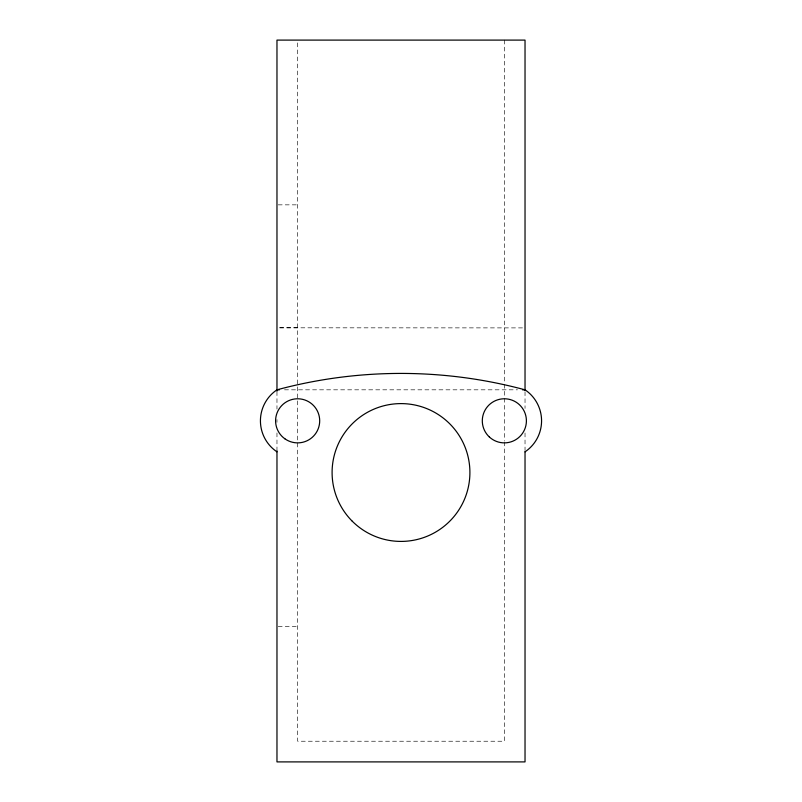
<?xml version="1.0" encoding="UTF-8"?>
<svg xmlns="http://www.w3.org/2000/svg" width="802" height="802" viewBox="0 0 802 802"><rect width="100%" height="100%" fill="white"/><g stroke="black" fill="none" stroke-linecap="round" stroke-linejoin="round"><path stroke-width="0.6" stroke-dasharray="4.01 3.01" d="M278.194 204.851L297.642 204.851M297.642 327.807L278.194 327.807L525.029 327.898M284.489 389.822L517.511 389.822M278.194 626.312L297.642 626.312M525.029 391.687L525.029 408.429M525.029 432.96L525.029 450.594M504.358 40.1L504.358 383.155M504.358 384.258L504.358 440.749M504.358 441.872L504.358 741.228L297.642 741.228L297.642 40.1M276.971 391.607L276.971 409.12M276.971 419.586L276.971 422.323M276.971 432.89L276.971 450.594"/><path stroke-width="1.2" d="M276.971 451.837A37.333 37.333 0 0 1 276.971 389.822L279.477 389.822M522.523 389.822L525.029 389.822A37.333 37.333 0 0 1 525.029 451.837M525.029 390.434L525.029 40.1L276.971 40.1L276.971 391.135M525.029 451.716L525.029 761.9L276.971 761.9L276.971 450.914M276.971 389.822A477.17 477.17 0 0 1 525.029 389.822M352.278 521.23A68.902 68.902 0 0 0 467.556 490.343A68.902 68.902 0 0 0 383.166 405.952A68.902 68.902 0 0 0 352.278 521.23M489.36 436.99A22.045 22.045 0 0 0 525.851 425.732A22.045 22.045 0 0 0 497.852 399.757A22.045 22.045 0 0 0 489.36 436.99M284.87 438.794A22.045 22.045 0 0 0 319.597 422.905A22.045 22.045 0 0 0 288.469 400.779A22.045 22.045 0 0 0 284.87 438.794"/></g></svg>
